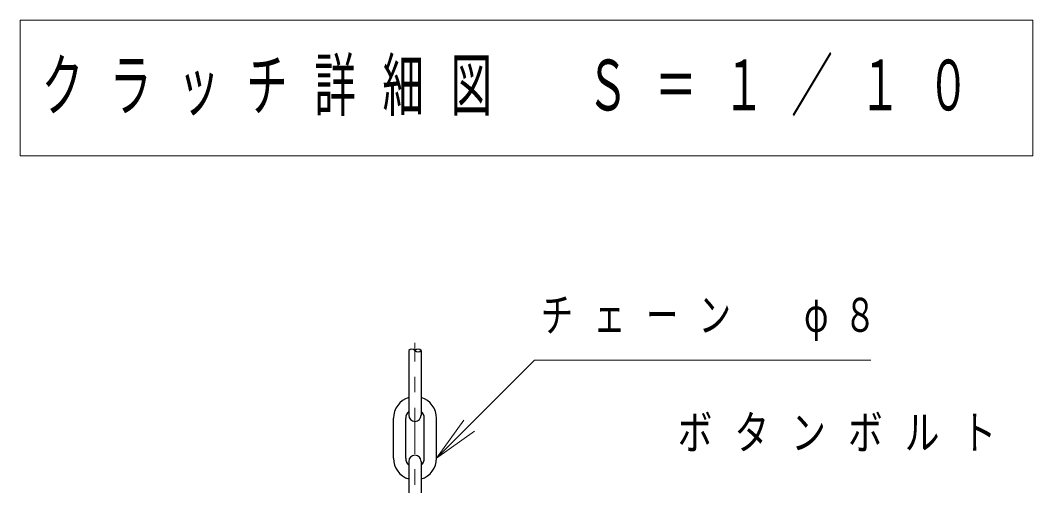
# Model space of a CAD drawing. Units: millimetres on the paper, with parts at other scales. Extents: x 197 to 617, y 140 to 437.
# Drawn here: x 345.2 to 411, y 336.3 to 366.5 of the extents above; entities that cross this region are included whole.
import ezdxf

# ---------------------------------------------------------------- set-up
doc = ezdxf.new("R2010")
doc.units = ezdxf.units.MM
doc.linetypes.add('USER2', pattern=[6, 3, -1, 1, -1])
doc.layers.add('線', color=2, linetype='Continuous', lineweight=25)
doc.styles.add('ＭＳ ゴシック', font='')
doc.styles.get('ＭＳ ゴシック').set_extended_font_data('MS Gothic')

msp = doc.modelspace()

# ---------------------------------------------------------------- linework, layer by layer
at = {"layer": '線', "color": 7, "lineweight": 13}
for p, q in [((345.208, 366.518), (345.208, 357.718)), ((411.008, 366.518), (345.208, 366.518)), ((411.008, 357.718), (411.008, 366.518)), ((345.208, 357.718), (411.008, 357.718)), ((372.261, 338.063), (374.029, 340.538)), ((372.261, 338.063), (374.382, 340.185)), ((374.736, 339.831), (372.261, 338.063))]:
    msp.add_line(p, q, dxfattribs=at)
at = {"layer": '線', "linetype": 'USER2', "lineweight": 13}
msp.add_line((370.861, 314.349), (370.861, 345.563), dxfattribs=at)
at = {"layer": '線', "color": 7}
for p, q in [((370.461, 345.063), (370.461, 340.863)), ((371.261, 345.063), (371.261, 340.863)), ((369.461, 338.063), (369.461, 340.663)), ((370.261, 338.063), (370.261, 340.663)), ((371.461, 338.063), (371.461, 340.663)), ((372.261, 338.063), (372.261, 340.663)), ((370.461, 337.863), (370.461, 333.263)), ((371.261, 337.863), (371.261, 333.263))]:
    msp.add_line(p, q, dxfattribs=at)
at = {"layer": '線', "color": 7, "lineweight": 13}
msp.add_lwpolyline([(372.261, 338.063), (378.63, 344.432), (400.495, 344.432)], dxfattribs=at)
at = {"layer": '線'}
for centre, start, end in [((370.661, 344.853), 46.39718, 133.60282), ((371.061, 344.853), 46.39718, 133.60282), ((371.061, 345.273), 226.39718, 313.60282)]:
    msp.add_arc(centre, 0.29, start, end, dxfattribs=at)
at = {"layer": '線', "color": 7}
for centre, radius, start, end in [((370.861, 340.663), 1.4, 106.60155, 180), ((370.861, 340.663), 1.4, 0, 73.39845), ((370.861, 340.663), 0.6, 131.81032, 180), ((370.861, 340.863), 0.4, 180, 0), ((370.861, 340.663), 0.6, 0, 48.18968), ((370.861, 337.863), 0.4, 0, 180), ((370.861, 338.063), 1.4, 180, 253.39845), ((370.861, 338.063), 0.6, 180, 228.18968), ((370.861, 338.063), 1.4, 286.60155, 0), ((370.861, 338.063), 0.6, 311.81032, 0)]:
    msp.add_arc(centre, radius, start, end, dxfattribs=at)

# ---------------------------------------------------------------- texts
at = {"layer": '線', "color": 7, "attachment_point": 4, "style": 'ＭＳ ゴシック'}
for s, insert, char_height in [('\\T1.64;\\W0.6;クラッチ詳細図\u3000Ｓ＝１／１０', (346.608, 362.118), 3.299), ('\\T1.63;\\W0.7;チェーン\u3000φ８', (379.031, 347.082), 2.199), ('\\T1.64;\\W0.75;ボタンボルト', (387.936, 339.678), 2.199)]:
    msp.add_mtext(s, dxfattribs=dict(at, insert=insert, char_height=char_height))

doc.saveas('drawing.dxf')
